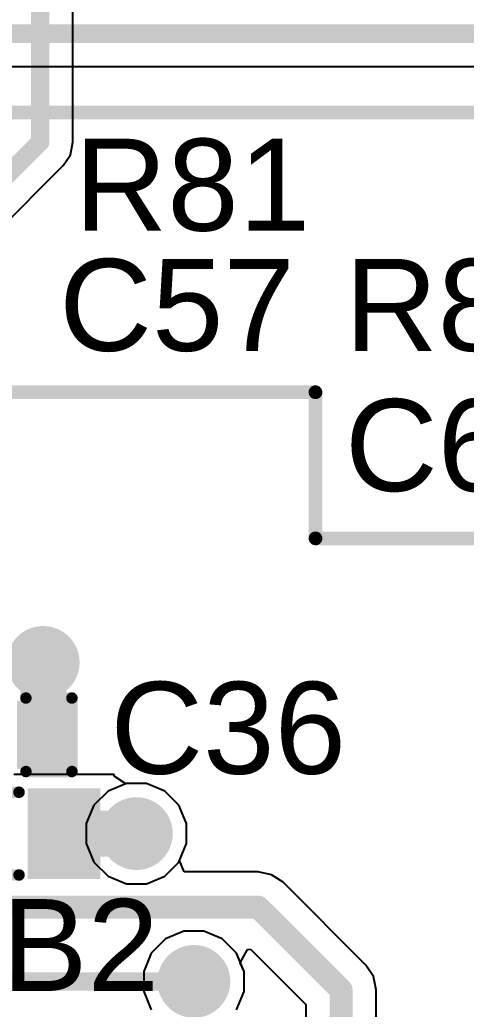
# Model space of a CAD drawing. Header units: millimetres. Extents: x 0 to 5423, y 0 to 5425.
# Drawn here: x 48.6 to 53.53, y 128.69 to 139.62 of the extents above; entities that cross this region are included whole.
import ezdxf

# ---------------------------------------------------------------- set-up
doc = ezdxf.new("R2010")
doc.units = ezdxf.units.MM
for name, color, linetype in [('BottomLayer', 5, 'Continuous'), ('BottomSolder', 6, 'Continuous'), ('TopLayer', 1, 'Continuous'), ('TopOverlay', 2, 'Continuous'), ('TopPaste', 8, 'Continuous'), ('TopSolder', 216, 'Continuous'), ('ViaHoleLayer', 16, 'Continuous')]:
    doc.layers.add(name, color=color, linetype=linetype)
doc.styles.add('Arial', font='', dxfattribs={"height": 0.2})
doc.styles.get('Arial').set_extended_font_data('Arial')

# ---------------------------------------------------------------- blocks, each defined once
blk = doc.blocks.new('____0402_21')
at = {"layer": 'TopLayer'}
for points in [[(-0.699, -0.318), (-0.699, 0.318), (-0.241, 0.318), (-0.241, -0.318)], [(0.241, -0.318), (0.241, 0.318), (0.699, 0.318), (0.699, -0.318)]]:
    blk.add_hatch(color=1, dxfattribs=at).paths.add_polyline_path(points)
at = {"layer": 'TopPaste'}
for points in [[(-0.699, -0.318), (-0.699, 0.318), (-0.241, 0.318), (-0.241, -0.318)], [(0.241, -0.318), (0.241, 0.318), (0.699, 0.318), (0.699, -0.318)]]:
    blk.add_hatch(color=8, dxfattribs=at).paths.add_polyline_path(points)
at = {"layer": 'TopSolder'}
for points in [[(-0.758, -0.377), (-0.758, 0.377), (-0.181, 0.377), (-0.181, -0.377)], [(0.181, -0.377), (0.181, 0.377), (0.758, 0.377), (0.758, -0.377)]]:
    blk.add_hatch(color=216, dxfattribs=at).paths.add_polyline_path(points)
at = {"layer": 'TopOverlay', "const_width": 0.127}
for points in [[(-0.787, 0.406), (-0.787, -0.406)], [(-0.279, 0.406), (-0.787, 0.406)], [(0.787, 0.406), (0.279, 0.406)], [(0.787, 0.406), (0.787, -0.406)], [(-0.279, -0.406), (-0.787, -0.406)], [(0.787, -0.406), (0.279, -0.406)]]:
    blk.add_lwpolyline(points, dxfattribs=at)
at = {"layer": 'TopOverlay', "const_width": 0.0635}
for points in [[(-0.819, 0.406, 1), (-0.756, 0.406, 1)], [(-0.819, 0.406, 1), (-0.756, 0.406, 1)], [(-0.311, 0.406, 1), (-0.248, 0.406, 1)], [(0.248, 0.406, 1), (0.311, 0.406, 1)], [(0.756, 0.406, 1), (0.819, 0.406, 1)], [(0.756, 0.406, 1), (0.819, 0.406, 1)], [(-0.819, -0.406, 1), (-0.756, -0.406, 1)], [(-0.819, -0.406, 1), (-0.756, -0.406, 1)], [(-0.311, -0.406, 1), (-0.248, -0.406, 1)], [(0.248, -0.406, 1), (0.311, -0.406, 1)], [(0.756, -0.406, 1), (0.819, -0.406, 1)], [(0.756, -0.406, 1), (0.819, -0.406, 1)]]:
    blk.add_lwpolyline(points, format="xyb", close=True, dxfattribs=at)
blk = doc.blocks.new('IND_0603__1608_M_______325')
at = {"layer": 'TopLayer'}
for points in [[(-1, 0.4), (-0.4, 0.4), (-0.4, -0.4), (-1, -0.4)], [(0.4, 0.4), (1, 0.4), (1, -0.4), (0.4, -0.4)]]:
    blk.add_hatch(color=1, dxfattribs=at).paths.add_polyline_path(points)
at = {"layer": 'TopPaste'}
for points in [[(-1, 0.4), (-0.4, 0.4), (-0.4, -0.4), (-1, -0.4)], [(0.4, 0.4), (1, 0.4), (1, -0.4), (0.4, -0.4)]]:
    blk.add_hatch(color=8, dxfattribs=at).paths.add_polyline_path(points)
at = {"layer": 'TopSolder'}
for points in [[(-1.102, 0.502), (-0.298, 0.502), (-0.298, -0.502), (-1.102, -0.502)], [(0.298, 0.502), (1.102, 0.502), (1.102, -0.502), (0.298, -0.502)]]:
    blk.add_hatch(color=216, dxfattribs=at).paths.add_polyline_path(points)
at = {"layer": 'TopOverlay', "const_width": 0.127}
for points in [[(0.229, 0.457), (-0.203, 0.457)], [(0.229, -0.457), (-0.203, -0.457)]]:
    blk.add_lwpolyline(points, dxfattribs=at)
at = {"layer": 'TopOverlay', "const_width": 0.0635}
for points in [[(-0.235, 0.457, 1), (-0.171, 0.457, 1)], [(0.197, 0.457, 1), (0.26, 0.457, 1)], [(-0.235, -0.457, 1), (-0.171, -0.457, 1)], [(0.197, -0.457, 1), (0.26, -0.457, 1)]]:
    blk.add_lwpolyline(points, format="xyb", close=True, dxfattribs=at)

msp = doc.modelspace()

# ---------------------------------------------------------------- hatches: boundary and pattern name
at = {"layer": 'BottomLayer'}
h = msp.add_hatch(color=5, dxfattribs=at)
edge = h.paths.add_edge_path()
edge.add_arc((48.857, 132.524), 0.3, 0, 360)
h = msp.add_hatch(color=5, dxfattribs=at)
edge = h.paths.add_edge_path()
edge.add_arc((49.886, 130.632), 0.3, 0, 360)
h = msp.add_hatch(color=5, dxfattribs=at)
edge = h.paths.add_edge_path()
edge.add_arc((50.521, 128.999), 0.3, 0, 360)
at = {"layer": 'BottomSolder'}
h = msp.add_hatch(color=6, dxfattribs=at)
edge = h.paths.add_edge_path()
edge.add_arc((48.857, 132.524), 0.402, 0, 360)
h = msp.add_hatch(color=6, dxfattribs=at)
edge = h.paths.add_edge_path()
edge.add_arc((49.886, 130.632), 0.402, 0, 360)
h = msp.add_hatch(color=6, dxfattribs=at)
edge = h.paths.add_edge_path()
edge.add_arc((50.521, 128.999), 0.402, 0, 360)
at = {"layer": 'TopLayer'}
h = msp.add_hatch(color=1, dxfattribs=at)
edge = h.paths.add_edge_path()
edge.add_arc((48.857, 132.524), 0.3, 0, 360)
h = msp.add_hatch(color=1, dxfattribs=at)
edge = h.paths.add_edge_path()
edge.add_arc((49.886, 130.632), 0.3, 0, 360)
h = msp.add_hatch(color=1, dxfattribs=at)
edge = h.paths.add_edge_path()
edge.add_arc((50.521, 128.999), 0.3, 0, 360)
at = {"layer": 'TopSolder'}
h = msp.add_hatch(color=216, dxfattribs=at)
edge = h.paths.add_edge_path()
edge.add_arc((48.857, 132.524), 0.402, 0, 360)
h = msp.add_hatch(color=216, dxfattribs=at)
edge = h.paths.add_edge_path()
edge.add_arc((49.886, 130.632), 0.402, 0, 360)
h = msp.add_hatch(color=216, dxfattribs=at)
edge = h.paths.add_edge_path()
edge.add_arc((50.521, 128.999), 0.402, 0, 360)
at = {"layer": 'ViaHoleLayer'}
h = msp.add_hatch(color=16, dxfattribs=at)
edge = h.paths.add_edge_path()
edge.add_arc((48.857, 132.524), 0.15, 0, 360)
h = msp.add_hatch(color=16, dxfattribs=at)
edge = h.paths.add_edge_path()
edge.add_arc((49.886, 130.632), 0.15, 0, 360)
h = msp.add_hatch(color=16, dxfattribs=at)
edge = h.paths.add_edge_path()
edge.add_arc((50.521, 128.999), 0.15, 0, 360)

# ---------------------------------------------------------------- linework, layer by layer
at = {"layer": 'BottomLayer'}
for p, q in [((46.477, 139.109), (54.368, 139.109)), ((49.573, 131.102), (49.417, 130.946)), ((49.776, 131.186), (49.573, 131.102)), ((49.997, 131.186), (49.776, 131.186)), ((50.2, 131.102), (49.997, 131.186)), ((50.356, 130.946), (50.2, 131.102)), ((49.417, 130.946), (49.332, 130.742)), ((50.44, 130.742), (50.356, 130.946)), ((49.332, 130.742), (49.332, 130.522)), ((50.44, 130.522), (50.44, 130.742)), ((49.332, 130.522), (49.417, 130.318)), ((50.356, 130.318), (50.44, 130.522)), ((49.417, 130.318), (49.573, 130.163)), ((50.2, 130.163), (50.356, 130.318)), ((49.573, 130.163), (49.776, 130.078)), ((49.997, 130.078), (50.2, 130.163)), ((49.776, 130.078), (49.997, 130.078)), ((50.41, 129.553), (50.207, 129.468)), ((50.631, 129.553), (50.41, 129.553)), ((50.834, 129.468), (50.631, 129.553)), ((50.207, 129.468), (50.051, 129.312)), ((50.99, 129.312), (50.834, 129.468)), ((50.051, 129.312), (49.967, 129.109)), ((51.075, 129.109), (50.99, 129.312)), ((49.967, 129.109), (49.967, 128.888)), ((51.075, 128.888), (51.075, 129.109)), ((49.967, 128.888), (50.051, 128.685)), ((50.99, 128.685), (51.075, 128.888))]:
    msp.add_line(p, q, dxfattribs=at)
at = {"layer": 'BottomLayer', "const_width": 0.203}
msp.add_lwpolyline([(46.203, 139.471), (54.368, 139.471)], dxfattribs=at)
at = {"layer": 'TopLayer'}
for p, q in [((49.186, 138.272), (49.186, 141.047)), ((49.158, 138.133), (49.186, 138.272)), ((49.079, 138.016), (49.158, 138.133)), ((48.12, 137.056), (49.079, 138.016)), ((49.079, 138.016), (49.079, 138.016)), ((49.641, 131.286), (48.533, 131.286)), ((49.641, 131.268), (49.641, 131.286)), ((49.768, 131.183), (49.641, 131.268)), ((49.776, 131.186), (49.768, 131.183)), ((49.997, 131.186), (49.776, 131.186)), ((50.2, 131.102), (49.997, 131.186)), ((50.356, 130.946), (50.2, 131.102)), ((50.44, 130.742), (50.356, 130.946)), ((50.44, 130.522), (50.44, 130.742)), ((50.363, 130.335), (50.44, 130.522)), ((50.412, 130.208), (50.363, 130.335)), ((51.232, 130.208), (50.412, 130.208)), ((51.38, 130.178), (51.232, 130.208)), ((51.507, 130.094), (51.38, 130.178)), ((52.421, 129.18), (51.507, 130.094)), ((51.034, 129.206), (51.112, 129.351)), ((51.112, 129.351), (51.145, 129.357)), ((51.145, 129.357), (51.758, 128.744)), ((51.075, 129.109), (51.034, 129.206)), ((52.505, 129.054), (52.421, 129.18)), ((51.075, 128.888), (51.075, 129.109)), ((52.535, 128.905), (52.505, 129.054)), ((52.535, 113.899), (52.535, 128.905)), ((50.99, 128.685), (51.075, 128.888)), ((51.758, 128.744), (51.758, 113.899))]:
    msp.add_line(p, q, dxfattribs=at)
for points, const_width in [([(48.823, 138.272), (48.823, 141.359)], 0.203), ([(47.863, 137.312), (48.823, 138.272)], 0.203), ([(48.857, 131.724), (48.857, 132.524)], 0.508), ([(49.087, 130.632), (49.886, 130.632)], 0.508), ([(45.949, 129.819), (51.232, 129.819)], 0.254), ([(51.232, 129.819), (52.146, 128.905)], 0.254), ([(48.279, 128.999), (50.521, 128.999)], 0.203), ([(52.146, 113.504), (52.146, 128.905)], 0.254)]:
    msp.add_lwpolyline(points, dxfattribs=dict(at, const_width=const_width))
for points, const_width in [([(48.772, 138.272, 1), (48.874, 138.272, 1)], 0.102), ([(48.772, 138.272, 1), (48.874, 138.272, 1)], 0.102), ([(48.73, 132.524, 1), (48.984, 132.524, 1)], 0.254), ([(48.73, 131.724, 1), (48.984, 131.724, 1)], 0.254), ([(48.96, 130.632, 1), (49.214, 130.632, 1)], 0.254), ([(49.759, 130.632, 1), (50.013, 130.632, 1)], 0.254), ([(51.168, 129.819, 1), (51.295, 129.819, 1)], 0.127), ([(51.168, 129.819, 1), (51.295, 129.819, 1)], 0.127), ([(50.47, 128.999, 1), (50.571, 128.999, 1)], 0.102), ([(52.083, 128.905, 1), (52.21, 128.905, 1)], 0.127), ([(52.083, 128.905, 1), (52.21, 128.905, 1)], 0.127)]:
    msp.add_lwpolyline(points, format="xyb", close=True, dxfattribs=dict(at, const_width=const_width))
at = {"layer": 'TopOverlay', "const_width": 0.152}
for points in [[(45.489, 138.6), (61.798, 138.6)], [(45.489, 135.509), (51.864, 135.509)], [(51.864, 133.894), (51.864, 135.509)], [(51.864, 133.894), (55.329, 133.894)]]:
    msp.add_lwpolyline(points, dxfattribs=at)
at = {"layer": 'TopOverlay', "const_width": 0.0762}
for points in [[(51.826, 135.509, 1), (51.902, 135.509, 1)], [(51.826, 135.509, 1), (51.902, 135.509, 1)], [(51.826, 133.894, 1), (51.902, 133.894, 1)], [(51.826, 133.894, 1), (51.902, 133.894, 1)]]:
    msp.add_lwpolyline(points, format="xyb", close=True, dxfattribs=at)

# ---------------------------------------------------------------- block references
at = {"rotation": 180}
for name, p in [('____0402_21', (48.387, 131.724)), ('IND_0603__1608_M_______325', (48.387, 130.632))]:
    msp.add_blockref(name, p, dxfattribs=at)

# ---------------------------------------------------------------- texts
at = {"layer": 'TopOverlay', "style": 'Arial'}
for s, p in [('R81', (49.202, 137.294)), ('C57', (49.033, 135.966)), ('R88', (52.189, 135.966)), ('C63', (52.189, 134.417)), ('C36', (49.598, 131.293)), ('FB2', (47.533, 128.893))]:
    msp.add_text(s, height=1.016, dxfattribs=at).set_placement(p)

doc.saveas('drawing.dxf')
